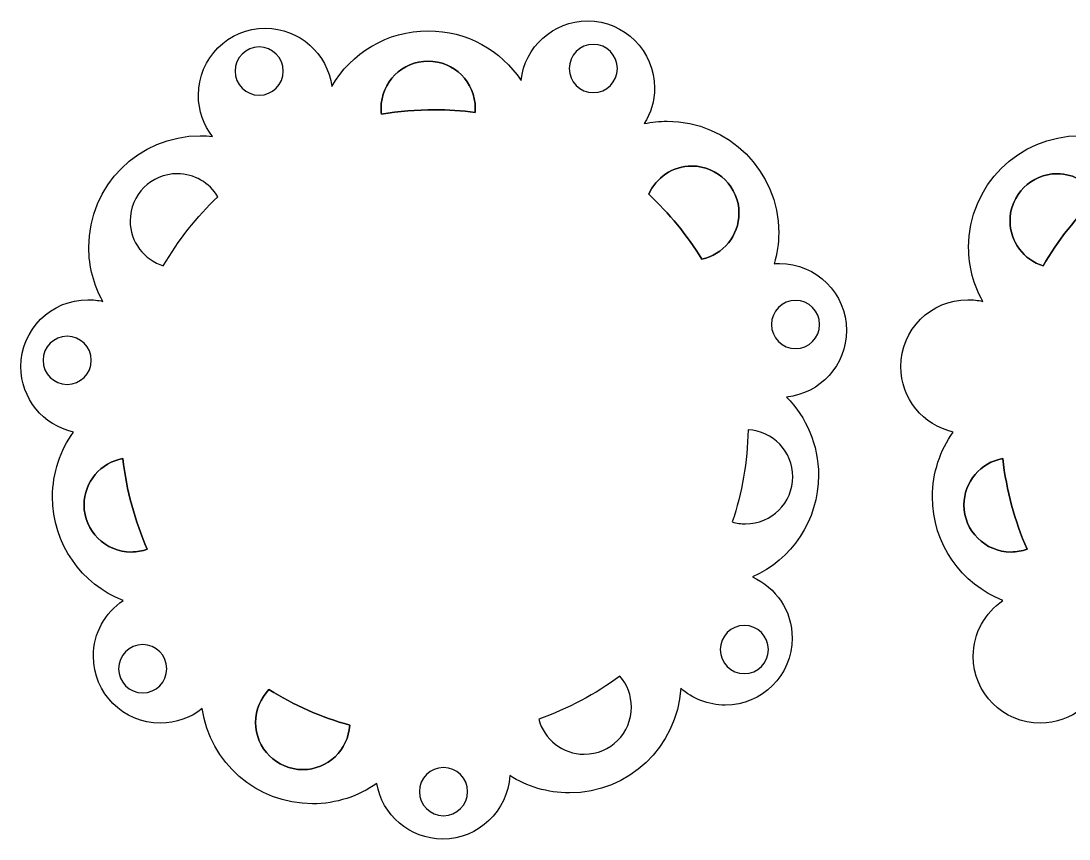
# Model space of a CAD drawing. Header units: centimetres. Extents: x -14.1 to 14.1, y -6.6 to 6.6.
# Drawn here: x -9.571 to -4.645, y -6.613 to -2.767 of the extents above; entities that cross this region are included whole.
import ezdxf

# ---------------------------------------------------------------- set-up
doc = ezdxf.new("R2010")
doc.units = ezdxf.units.CM
doc.header["$MEASUREMENT"] = 0
doc.layers.add('Layer 1', color=7, linetype='Continuous')

msp = doc.modelspace()

# ---------------------------------------------------------------- linework, layer by layer
at = {"layer": 'Layer 1', "color": 25}
for points, knots in [([(-6.908, -2.76679), (-7.06998, -2.76679), (-7.20335, -2.88911), (-7.22087, -3.0464), (-7.22087, -3.0464), (-7.31474, -2.90569), (-7.47492, -2.81298), (-7.65677, -2.81298), (-7.65677, -2.81298), (-7.8506, -2.81298), (-8.01983, -2.91831), (-8.11037, -3.07484), (-8.11037, -3.07484), (-8.1304, -2.92024), (-8.26253, -2.80081), (-8.42258, -2.80081), (-8.42258, -2.80081), (-8.59646, -2.80081), (-8.73741, -2.94178), (-8.73741, -3.11566), (-8.73741, -3.11566), (-8.73741, -3.18887), (-8.71243, -3.25626), (-8.67052, -3.30973), (-8.67052, -3.30973), (-8.68968, -3.30759), (-8.70918, -3.3065), (-8.72891, -3.3065), (-8.72891, -3.3065), (-9.01813, -3.3065), (-9.25257, -3.54095), (-9.25257, -3.83016), (-9.25257, -3.83016), (-9.25257, -3.92263), (-9.2286, -4.00952), (-9.18653, -4.08493), (-9.18653, -4.08493), (-9.20902, -4.07985), (-9.23244, -4.07715), (-9.25646, -4.07715), (-9.25646, -4.07715), (-9.43034, -4.07715), (-9.57129, -4.21809), (-9.57129, -4.39198), (-9.57129, -4.39198), (-9.57129, -4.54237), (-9.4658, -4.66815), (-9.3248, -4.69935), (-9.3248, -4.69935), (-9.38645, -4.78526), (-9.42275, -4.89059), (-9.42275, -5.00441), (-9.42275, -5.00441), (-9.42275, -5.22581), (-9.28538, -5.41515), (-9.0912, -5.49175), (-9.0912, -5.49175), (-9.17547, -5.54827), (-9.23093, -5.64434), (-9.23093, -5.7534), (-9.23093, -5.7534), (-9.23093, -5.92728), (-9.08999, -6.06823), (-8.9161, -6.06823), (-8.9161, -6.06823), (-8.84173, -6.06823), (-8.77344, -6.04246), (-8.71957, -5.99933), (-8.71957, -5.99933), (-8.68279, -6.25256), (-8.4648, -6.44706), (-8.20136, -6.44706), (-8.20136, -6.44706), (-8.08878, -6.44706), (-7.98445, -6.41153), (-7.89907, -6.3511), (-7.89907, -6.3511), (-7.87383, -6.49969), (-7.7445, -6.61283), (-7.58871, -6.61283), (-7.58871, -6.61283), (-7.42028, -6.61283), (-7.28272, -6.48056), (-7.27428, -6.31419), (-7.27428, -6.31419), (-7.19305, -6.36602), (-7.09659, -6.39603), (-6.99308, -6.39603), (-6.99308, -6.39603), (-6.71442, -6.39603), (-6.48656, -6.17836), (-6.47032, -5.90377), (-6.47032, -5.90377), (-6.4147, -5.95314), (-6.34152, -5.98315), (-6.2613, -5.98315), (-6.2613, -5.98315), (-6.08742, -5.98315), (-5.94647, -5.84221), (-5.94647, -5.66832), (-5.94647, -5.66832), (-5.94647, -5.54013), (-6.02309, -5.42985), (-6.13305, -5.38074), (-6.13305, -5.38074), (-5.95014, -5.29906), (-5.82269, -5.11557), (-5.82269, -4.90232), (-5.82269, -4.90232), (-5.82269, -4.75918), (-5.88013, -4.62948), (-5.97319, -4.53495), (-5.97319, -4.53495), (-5.81476, -4.51852), (-5.6912, -4.38459), (-5.6912, -4.22182), (-5.6912, -4.22182), (-5.6912, -4.04794), (-5.83217, -3.90699), (-6.00603, -3.90699), (-6.00603, -3.90699), (-6.01426, -3.90699), (-6.02238, -3.90731), (-6.03045, -3.90794), (-6.03045, -3.90794), (-6.01706, -3.86164), (-6.00989, -3.81274), (-6.00989, -3.76213), (-6.00989, -3.76213), (-6.00989, -3.47291), (-6.24436, -3.23844), (-6.53358, -3.23844), (-6.53358, -3.23844), (-6.57065, -3.23844), (-6.60682, -3.24228), (-6.64172, -3.24958), (-6.64172, -3.24958), (-6.61098, -3.20098), (-6.59317, -3.14338), (-6.59317, -3.08162), (-6.59317, -3.08162), (-6.59317, -2.90774), (-6.73414, -2.76679), (-6.908, -2.76679), (-6.908, -2.76679), (-6.908, -2.76679), (-6.908, -2.76679), (-6.908, -2.76679), (-6.908, -2.76679), (-6.908, -2.76679), (-6.908, -2.76679), (-6.908, -2.76679)], [0, 0, 0, 0, 0.025641, 0.025641, 0.025641, 0.025641, 0.0512821, 0.0512821, 0.0512821, 0.0512821, 0.0769231, 0.0769231, 0.0769231, 0.0769231, 0.1025641, 0.1025641, 0.1025641, 0.1025641, 0.1282051, 0.1282051, 0.1282051, 0.1282051, 0.1538462, 0.1538462, 0.1538462, 0.1538462, 0.1794872, 0.1794872, 0.1794872, 0.1794872, 0.2051282, 0.2051282, 0.2051282, 0.2051282, 0.2307692, 0.2307692, 0.2307692, 0.2307692, 0.2564103, 0.2564103, 0.2564103, 0.2564103, 0.2820513, 0.2820513, 0.2820513, 0.2820513, 0.3076923, 0.3076923, 0.3076923, 0.3076923, 0.3333333, 0.3333333, 0.3333333, 0.3333333, 0.3589744, 0.3589744, 0.3589744, 0.3589744, 0.3846154, 0.3846154, 0.3846154, 0.3846154, 0.4102564, 0.4102564, 0.4102564, 0.4102564, 0.4358974, 0.4358974, 0.4358974, 0.4358974, 0.4615385, 0.4615385, 0.4615385, 0.4615385, 0.4871795, 0.4871795, 0.4871795, 0.4871795, 0.5128205, 0.5128205, 0.5128205, 0.5128205, 0.5384615, 0.5384615, 0.5384615, 0.5384615, 0.5641026, 0.5641026, 0.5641026, 0.5641026, 0.5897436, 0.5897436, 0.5897436, 0.5897436, 0.6153846, 0.6153846, 0.6153846, 0.6153846, 0.6410256, 0.6410256, 0.6410256, 0.6410256, 0.6666667, 0.6666667, 0.6666667, 0.6666667, 0.6923077, 0.6923077, 0.6923077, 0.6923077, 0.7179487, 0.7179487, 0.7179487, 0.7179487, 0.7435897, 0.7435897, 0.7435897, 0.7435897, 0.7692308, 0.7692308, 0.7692308, 0.7692308, 0.7948718, 0.7948718, 0.7948718, 0.7948718, 0.8205128, 0.8205128, 0.8205128, 0.8205128, 0.8461538, 0.8461538, 0.8461538, 0.8461538, 0.8717949, 0.8717949, 0.8717949, 0.8717949, 0.8974359, 0.8974359, 0.8974359, 0.8974359, 0.9230769, 0.9230769, 0.9230769, 0.9230769, 0.9487179, 0.9487179, 0.9487179, 0.9487179, 1, 1, 1, 1]), ([(-2.77248, -2.76679), (-2.93443, -2.76679), (-3.06781, -2.88911), (-3.08532, -3.0464), (-3.08532, -3.0464), (-3.17919, -2.90569), (-3.33937, -2.81298), (-3.52122, -2.81298), (-3.52122, -2.81298), (-3.71505, -2.81298), (-3.88428, -2.91831), (-3.97485, -3.07484), (-3.97485, -3.07484), (-3.99485, -2.92024), (-4.12699, -2.80081), (-4.28703, -2.80081), (-4.28703, -2.80081), (-4.46091, -2.80081), (-4.60186, -2.94178), (-4.60186, -3.11566), (-4.60186, -3.11566), (-4.60186, -3.18887), (-4.57688, -3.25626), (-4.53497, -3.30973), (-4.53497, -3.30973), (-4.55415, -3.30759), (-4.57363, -3.3065), (-4.59336, -3.3065), (-4.59336, -3.3065), (-4.8826, -3.3065), (-5.11705, -3.54095), (-5.11705, -3.83016), (-5.11705, -3.83016), (-5.11705, -3.92263), (-5.09308, -4.00952), (-5.05101, -4.08493), (-5.05101, -4.08493), (-5.0735, -4.07985), (-5.09689, -4.07715), (-5.12091, -4.07715), (-5.12091, -4.07715), (-5.29479, -4.07715), (-5.43574, -4.21809), (-5.43574, -4.39198), (-5.43574, -4.39198), (-5.43574, -4.54237), (-5.33028, -4.66815), (-5.18925, -4.69935), (-5.18925, -4.69935), (-5.25092, -4.78526), (-5.28723, -4.89059), (-5.28723, -5.00441), (-5.28723, -5.00441), (-5.28723, -5.22581), (-5.14986, -5.41515), (-4.95568, -5.49175), (-4.95568, -5.49175), (-5.03992, -5.54827), (-5.09538, -5.64434), (-5.09538, -5.7534), (-5.09538, -5.7534), (-5.09538, -5.92728), (-4.95444, -6.06823), (-4.78055, -6.06823), (-4.78055, -6.06823), (-4.7062, -6.06823), (-4.63789, -6.04246), (-4.58402, -5.99933), (-4.58402, -5.99933), (-4.54724, -6.25256), (-4.32925, -6.44706), (-4.06583, -6.44706), (-4.06583, -6.44706), (-3.95322, -6.44706), (-3.84892, -6.41153), (-3.76352, -6.3511), (-3.76352, -6.3511), (-3.73831, -6.49969), (-3.60895, -6.61283), (-3.45319, -6.61283), (-3.45319, -6.61283), (-3.28473, -6.61283), (-3.14717, -6.48056), (-3.13876, -6.31419), (-3.13876, -6.31419), (-3.05751, -6.36602), (-2.96104, -6.39603), (-2.85756, -6.39603), (-2.85756, -6.39603), (-2.57887, -6.39603), (-2.35102, -6.17836), (-2.33477, -5.90377), (-2.33477, -5.90377), (-2.27918, -5.95314), (-2.20597, -5.98315), (-2.12578, -5.98315), (-2.12578, -5.98315), (-1.9519, -5.98315), (-1.81095, -5.84221), (-1.81095, -5.66832), (-1.81095, -5.66832), (-1.81095, -5.54013), (-1.88757, -5.42985), (-1.99751, -5.38074), (-1.99751, -5.38074), (-1.81463, -5.29906), (-1.68715, -5.11557), (-1.68715, -4.90232), (-1.68715, -4.90232), (-1.68715, -4.75918), (-1.74459, -4.62948), (-1.83767, -4.53495), (-1.83767, -4.53495), (-1.67921, -4.51852), (-1.55568, -4.38459), (-1.55568, -4.22182), (-1.55568, -4.22182), (-1.55568, -4.04794), (-1.69662, -3.90699), (-1.87051, -3.90699), (-1.87051, -3.90699), (-1.87871, -3.90699), (-1.88686, -3.90731), (-1.8949, -3.90794), (-1.8949, -3.90794), (-1.88151, -3.86164), (-1.87434, -3.81274), (-1.87434, -3.76213), (-1.87434, -3.76213), (-1.87434, -3.47291), (-2.10881, -3.23844), (-2.39806, -3.23844), (-2.39806, -3.23844), (-2.4351, -3.23844), (-2.4713, -3.24228), (-2.50617, -3.24958), (-2.50617, -3.24958), (-2.47545, -3.20098), (-2.45765, -3.14338), (-2.45765, -3.08162), (-2.45765, -3.08162), (-2.45765, -2.90774), (-2.59859, -2.76679), (-2.77248, -2.76679), (-2.77248, -2.76679), (-2.77248, -2.76679), (-2.77248, -2.76679), (-2.77248, -2.76679), (-2.77248, -2.76679), (-2.77248, -2.76679), (-2.77248, -2.76679), (-2.77248, -2.76679)], [0, 0, 0, 0, 0.025641, 0.025641, 0.025641, 0.025641, 0.0512821, 0.0512821, 0.0512821, 0.0512821, 0.0769231, 0.0769231, 0.0769231, 0.0769231, 0.1025641, 0.1025641, 0.1025641, 0.1025641, 0.1282051, 0.1282051, 0.1282051, 0.1282051, 0.1538462, 0.1538462, 0.1538462, 0.1538462, 0.1794872, 0.1794872, 0.1794872, 0.1794872, 0.2051282, 0.2051282, 0.2051282, 0.2051282, 0.2307692, 0.2307692, 0.2307692, 0.2307692, 0.2564103, 0.2564103, 0.2564103, 0.2564103, 0.2820513, 0.2820513, 0.2820513, 0.2820513, 0.3076923, 0.3076923, 0.3076923, 0.3076923, 0.3333333, 0.3333333, 0.3333333, 0.3333333, 0.3589744, 0.3589744, 0.3589744, 0.3589744, 0.3846154, 0.3846154, 0.3846154, 0.3846154, 0.4102564, 0.4102564, 0.4102564, 0.4102564, 0.4358974, 0.4358974, 0.4358974, 0.4358974, 0.4615385, 0.4615385, 0.4615385, 0.4615385, 0.4871795, 0.4871795, 0.4871795, 0.4871795, 0.5128205, 0.5128205, 0.5128205, 0.5128205, 0.5384615, 0.5384615, 0.5384615, 0.5384615, 0.5641026, 0.5641026, 0.5641026, 0.5641026, 0.5897436, 0.5897436, 0.5897436, 0.5897436, 0.6153846, 0.6153846, 0.6153846, 0.6153846, 0.6410256, 0.6410256, 0.6410256, 0.6410256, 0.6666667, 0.6666667, 0.6666667, 0.6666667, 0.6923077, 0.6923077, 0.6923077, 0.6923077, 0.7179487, 0.7179487, 0.7179487, 0.7179487, 0.7435897, 0.7435897, 0.7435897, 0.7435897, 0.7692308, 0.7692308, 0.7692308, 0.7692308, 0.7948718, 0.7948718, 0.7948718, 0.7948718, 0.8205128, 0.8205128, 0.8205128, 0.8205128, 0.8461538, 0.8461538, 0.8461538, 0.8461538, 0.8717949, 0.8717949, 0.8717949, 0.8717949, 0.8974359, 0.8974359, 0.8974359, 0.8974359, 0.9230769, 0.9230769, 0.9230769, 0.9230769, 0.9487179, 0.9487179, 0.9487179, 0.9487179, 1, 1, 1, 1]), ([(-8.45161, -2.88919), (-8.38904, -2.88919), (-8.33834, -2.93988), (-8.33834, -3.00246), (-8.33834, -3.00246), (-8.33834, -3.06501), (-8.38903, -3.1157), (-8.45161, -3.1157), (-8.45161, -3.1157), (-8.51416, -3.1157), (-8.56485, -3.06501), (-8.56485, -3.00246), (-8.56485, -3.00246), (-8.56485, -2.93989), (-8.51416, -2.88919), (-8.45161, -2.88919), (-8.45161, -2.88919), (-8.45161, -2.88919), (-8.45161, -2.88919), (-8.45161, -2.88919)], [0, 0, 0, 0, 0.1666667, 0.1666667, 0.1666667, 0.1666667, 0.3333333, 0.3333333, 0.3333333, 0.3333333, 0.5, 0.5, 0.5, 0.5, 0.6666667, 0.6666667, 0.6666667, 0.6666667, 1, 1, 1, 1]), ([(-6.88123, -2.87715), (-6.81868, -2.87715), (-6.76796, -2.92784), (-6.76796, -2.99042), (-6.76796, -2.99042), (-6.76796, -3.05297), (-6.81868, -3.10366), (-6.88123, -3.10366), (-6.88123, -3.10366), (-6.94378, -3.10366), (-6.99452, -3.05297), (-6.99452, -2.99042), (-6.99452, -2.99042), (-6.99452, -2.92785), (-6.94377, -2.87715), (-6.88123, -2.87715), (-6.88123, -2.87715), (-6.88123, -2.87715), (-6.88123, -2.87715), (-6.88123, -2.87715)], [0, 0, 0, 0, 0.1666667, 0.1666667, 0.1666667, 0.1666667, 0.3333333, 0.3333333, 0.3333333, 0.3333333, 0.5, 0.5, 0.5, 0.5, 0.6666667, 0.6666667, 0.6666667, 0.6666667, 1, 1, 1, 1]), ([(-7.65741, -2.95552), (-7.53512, -2.95552), (-7.43598, -3.05466), (-7.43598, -3.17695), (-7.43598, -3.17695), (-7.43598, -3.18349), (-7.4363, -3.18997), (-7.43685, -3.1964), (-7.43685, -3.1964), (-7.49921, -3.18833), (-7.56284, -3.18418), (-7.62743, -3.18418), (-7.62743, -3.18418), (-7.71249, -3.18418), (-7.79586, -3.19138), (-7.87701, -3.20521), (-7.87701, -3.20521), (-7.87817, -3.19595), (-7.87878, -3.1865), (-7.87878, -3.17695), (-7.87878, -3.17695), (-7.87878, -3.05466), (-7.77967, -2.95552), (-7.6574, -2.95552), (-7.6574, -2.95552), (-7.6574, -2.95552), (-7.65741, -2.95552), (-7.65741, -2.95552)], [0, 0, 0, 0, 0.125, 0.125, 0.125, 0.125, 0.25, 0.25, 0.25, 0.25, 0.375, 0.375, 0.375, 0.375, 0.5, 0.5, 0.5, 0.5, 0.625, 0.625, 0.625, 0.625, 0.75, 0.75, 0.75, 0.75, 1, 1, 1, 1]), ([(-8.83668, -3.48503), (-8.7558, -3.48503), (-8.68505, -3.5284), (-8.64642, -3.59314), (-8.64642, -3.59314), (-8.74614, -3.68858), (-8.83245, -3.79785), (-8.90233, -3.91792), (-8.90233, -3.91792), (-8.99255, -3.88995), (-9.05806, -3.80582), (-9.05806, -3.70641), (-9.05806, -3.70641), (-9.05806, -3.58412), (-8.95895, -3.48503), (-8.83668, -3.48503), (-8.83668, -3.48503), (-8.83668, -3.48503), (-8.83668, -3.48503), (-8.83668, -3.48503)], [0, 0, 0, 0, 0.1666667, 0.1666667, 0.1666667, 0.1666667, 0.3333333, 0.3333333, 0.3333333, 0.3333333, 0.5, 0.5, 0.5, 0.5, 0.6666667, 0.6666667, 0.6666667, 0.6666667, 1, 1, 1, 1]), ([(-6.41794, -3.44891), (-6.29568, -3.44891), (-6.19656, -3.54802), (-6.19656, -3.67029), (-6.19656, -3.67029), (-6.19656, -3.77652), (-6.27136, -3.86524), (-6.37113, -3.88672), (-6.37113, -3.88672), (-6.4405, -3.77403), (-6.52461, -3.67138), (-6.62076, -3.58147), (-6.62076, -3.58147), (-6.58652, -3.50342), (-6.5086, -3.44891), (-6.41793, -3.44891), (-6.41793, -3.44891), (-6.41793, -3.44891), (-6.41794, -3.44891), (-6.41794, -3.44891)], [0, 0, 0, 0, 0.1666667, 0.1666667, 0.1666667, 0.1666667, 0.3333333, 0.3333333, 0.3333333, 0.3333333, 0.5, 0.5, 0.5, 0.5, 0.6666667, 0.6666667, 0.6666667, 0.6666667, 1, 1, 1, 1]), ([(-4.70113, -3.48503), (-4.62025, -3.48503), (-4.54952, -3.5284), (-4.51089, -3.59314), (-4.51089, -3.59314), (-4.61059, -3.68858), (-4.69692, -3.79785), (-4.76677, -3.91792), (-4.76677, -3.91792), (-4.85699, -3.88995), (-4.9225, -3.80582), (-4.9225, -3.70641), (-4.9225, -3.70641), (-4.9225, -3.58412), (-4.82339, -3.48503), (-4.70112, -3.48503), (-4.70112, -3.48503), (-4.70112, -3.48503), (-4.70113, -3.48503), (-4.70113, -3.48503)], [0, 0, 0, 0, 0.1666667, 0.1666667, 0.1666667, 0.1666667, 0.3333333, 0.3333333, 0.3333333, 0.3333333, 0.5, 0.5, 0.5, 0.5, 0.6666667, 0.6666667, 0.6666667, 0.6666667, 1, 1, 1, 1]), ([(-5.93061, -4.08047), (-5.86804, -4.08047), (-5.81734, -4.13122), (-5.81734, -4.19376), (-5.81734, -4.19376), (-5.81734, -4.25631), (-5.86803, -4.30703), (-5.93061, -4.30703), (-5.93061, -4.30703), (-5.99316, -4.30703), (-6.04385, -4.25631), (-6.04385, -4.19376), (-6.04385, -4.19376), (-6.04385, -4.13121), (-5.99316, -4.08047), (-5.93061, -4.08047), (-5.93061, -4.08047), (-5.93061, -4.08047), (-5.93061, -4.08047), (-5.93061, -4.08047)], [0, 0, 0, 0, 0.1666667, 0.1666667, 0.1666667, 0.1666667, 0.3333333, 0.3333333, 0.3333333, 0.3333333, 0.5, 0.5, 0.5, 0.5, 0.6666667, 0.6666667, 0.6666667, 0.6666667, 1, 1, 1, 1]), ([(-9.35413, -4.24896), (-9.29158, -4.24896), (-9.24084, -4.29968), (-9.24084, -4.36223), (-9.24084, -4.36223), (-9.24084, -4.4248), (-9.29159, -4.4755), (-9.35413, -4.4755), (-9.35413, -4.4755), (-9.41668, -4.4755), (-9.46737, -4.42481), (-9.46737, -4.36223), (-9.46737, -4.36223), (-9.46737, -4.29968), (-9.41668, -4.24896), (-9.35413, -4.24896), (-9.35413, -4.24896), (-9.35413, -4.24896), (-9.35413, -4.24896), (-9.35413, -4.24896)], [0, 0, 0, 0, 0.1666667, 0.1666667, 0.1666667, 0.1666667, 0.3333333, 0.3333333, 0.3333333, 0.3333333, 0.5, 0.5, 0.5, 0.5, 0.6666667, 0.6666667, 0.6666667, 0.6666667, 1, 1, 1, 1]), ([(-6.15368, -4.68864), (-6.03679, -4.69465), (-5.94387, -4.79135), (-5.94387, -4.90975), (-5.94387, -4.90975), (-5.94387, -5.03201), (-6.04298, -5.13113), (-6.16525, -5.13113), (-6.16525, -5.13113), (-6.187, -5.13113), (-6.20803, -5.12801), (-6.2279, -5.12216), (-6.2279, -5.12216), (-6.1826, -4.98542), (-6.15675, -4.83982), (-6.15368, -4.68864), (-6.15368, -4.68864), (-6.15368, -4.68864), (-6.15368, -4.68864), (-6.15368, -4.68864), (-6.15368, -4.68864), (-6.15368, -4.68864), (-6.15368, -4.68864), (-6.15368, -4.68864)], [0, 0, 0, 0, 0.1428571, 0.1428571, 0.1428571, 0.1428571, 0.2857143, 0.2857143, 0.2857143, 0.2857143, 0.4285714, 0.4285714, 0.4285714, 0.4285714, 0.5714286, 0.5714286, 0.5714286, 0.5714286, 0.7142857, 0.7142857, 0.7142857, 0.7142857, 1, 1, 1, 1]), ([(-9.09217, -4.82414), (-9.07537, -4.97413), (-9.03608, -5.11732), (-8.97771, -5.25025), (-8.97771, -5.25025), (-9.00131, -5.25882), (-9.02674, -5.26351), (-9.0533, -5.26351), (-9.0533, -5.26351), (-9.17556, -5.26351), (-9.27468, -5.16437), (-9.27468, -5.04211), (-9.27468, -5.04211), (-9.27468, -4.9331), (-9.19591, -4.84253), (-9.09217, -4.82415), (-9.09217, -4.82415), (-9.09217, -4.82415), (-9.09217, -4.82414), (-9.09217, -4.82414)], [0, 0, 0, 0, 0.1666667, 0.1666667, 0.1666667, 0.1666667, 0.3333333, 0.3333333, 0.3333333, 0.3333333, 0.5, 0.5, 0.5, 0.5, 0.6666667, 0.6666667, 0.6666667, 0.6666667, 1, 1, 1, 1]), ([(-4.95664, -4.82414), (-4.93984, -4.97413), (-4.90052, -5.11732), (-4.84215, -5.25025), (-4.84215, -5.25025), (-4.86575, -5.25882), (-4.89118, -5.26351), (-4.91774, -5.26351), (-4.91774, -5.26351), (-5.04, -5.26351), (-5.13912, -5.16437), (-5.13912, -5.04211), (-5.13912, -5.04211), (-5.13912, -4.9331), (-5.06035, -4.84253), (-4.95664, -4.82415), (-4.95664, -4.82415), (-4.95664, -4.82415), (-4.95664, -4.82415), (-4.95664, -4.82415), (-4.95664, -4.82415), (-4.95664, -4.82415), (-4.95664, -4.82414), (-4.95664, -4.82414)], [0, 0, 0, 0, 0.1428571, 0.1428571, 0.1428571, 0.1428571, 0.2857143, 0.2857143, 0.2857143, 0.2857143, 0.4285714, 0.4285714, 0.4285714, 0.4285714, 0.5714286, 0.5714286, 0.5714286, 0.5714286, 0.7142857, 0.7142857, 0.7142857, 0.7142857, 1, 1, 1, 1]), ([(-6.17124, -5.60873), (-6.10869, -5.60873), (-6.058, -5.65945), (-6.058, -5.722), (-6.058, -5.722), (-6.058, -5.78455), (-6.10869, -5.83529), (-6.17124, -5.83529), (-6.17124, -5.83529), (-6.23381, -5.83529), (-6.28451, -5.78454), (-6.28451, -5.722), (-6.28451, -5.722), (-6.28451, -5.65945), (-6.23382, -5.60873), (-6.17124, -5.60873), (-6.17124, -5.60873), (-6.17124, -5.60873), (-6.17124, -5.60873), (-6.17124, -5.60873)], [0, 0, 0, 0, 0.1666667, 0.1666667, 0.1666667, 0.1666667, 0.3333333, 0.3333333, 0.3333333, 0.3333333, 0.5, 0.5, 0.5, 0.5, 0.6666667, 0.6666667, 0.6666667, 0.6666667, 1, 1, 1, 1]), ([(-8.99914, -5.69901), (-8.93657, -5.69901), (-8.88587, -5.7497), (-8.88587, -5.81225), (-8.88587, -5.81225), (-8.88587, -5.8748), (-8.93656, -5.92552), (-8.99914, -5.92552), (-8.99914, -5.92552), (-9.06169, -5.92552), (-9.11238, -5.8748), (-9.11238, -5.81225), (-9.11238, -5.81225), (-9.11238, -5.7497), (-9.06169, -5.69901), (-8.99914, -5.69901), (-8.99914, -5.69901), (-8.99914, -5.69901), (-8.99914, -5.69901), (-8.99914, -5.69901)], [0, 0, 0, 0, 0.1666667, 0.1666667, 0.1666667, 0.1666667, 0.3333333, 0.3333333, 0.3333333, 0.3333333, 0.5, 0.5, 0.5, 0.5, 0.6666667, 0.6666667, 0.6666667, 0.6666667, 1, 1, 1, 1]), ([(-6.75634, -5.84741), (-6.72247, -5.8863), (-6.70197, -5.93713), (-6.70197, -5.99277), (-6.70197, -5.99277), (-6.70197, -6.11503), (-6.80108, -6.21415), (-6.92335, -6.21415), (-6.92335, -6.21415), (-7.02622, -6.21415), (-7.11274, -6.14396), (-7.13758, -6.04886), (-7.13758, -6.04886), (-7, -6.00039), (-6.87178, -5.93213), (-6.75634, -5.84741), (-6.75634, -5.84741), (-6.75634, -5.84741), (-6.75634, -5.84741), (-6.75634, -5.84741), (-6.75634, -5.84741), (-6.75634, -5.84741), (-6.75634, -5.84741), (-6.75634, -5.84741)], [0, 0, 0, 0, 0.1428571, 0.1428571, 0.1428571, 0.1428571, 0.2857143, 0.2857143, 0.2857143, 0.2857143, 0.4285714, 0.4285714, 0.4285714, 0.4285714, 0.5714286, 0.5714286, 0.5714286, 0.5714286, 0.7142857, 0.7142857, 0.7142857, 0.7142857, 1, 1, 1, 1]), ([(-8.40547, -5.91038), (-8.28887, -5.98298), (-8.16142, -6.03976), (-8.02606, -6.07768), (-8.02606, -6.07768), (-8.03267, -6.19402), (-8.12906, -6.28633), (-8.24704, -6.28633), (-8.24704, -6.28633), (-8.3693, -6.28633), (-8.46842, -6.18722), (-8.46842, -6.06495), (-8.46842, -6.06495), (-8.46842, -6.00478), (-8.44442, -5.95025), (-8.40548, -5.91038), (-8.40548, -5.91038), (-8.40548, -5.91038), (-8.40548, -5.91038), (-8.40548, -5.91038), (-8.40548, -5.91038), (-8.40548, -5.91038), (-8.40547, -5.91038), (-8.40547, -5.91038)], [0, 0, 0, 0, 0.1428571, 0.1428571, 0.1428571, 0.1428571, 0.2857143, 0.2857143, 0.2857143, 0.2857143, 0.4285714, 0.4285714, 0.4285714, 0.4285714, 0.5714286, 0.5714286, 0.5714286, 0.5714286, 0.7142857, 0.7142857, 0.7142857, 0.7142857, 1, 1, 1, 1]), ([(-7.5852, -6.27659), (-7.52265, -6.27659), (-7.47191, -6.32728), (-7.47191, -6.38983), (-7.47191, -6.38983), (-7.47191, -6.4524), (-7.52266, -6.50312), (-7.5852, -6.50312), (-7.5852, -6.50312), (-7.64775, -6.50312), (-7.69847, -6.4524), (-7.69847, -6.38983), (-7.69847, -6.38983), (-7.69847, -6.32728), (-7.64775, -6.27659), (-7.5852, -6.27659)], [0, 0, 0, 0, 0.2, 0.2, 0.2, 0.2, 0.4, 0.4, 0.4, 0.4, 0.6, 0.6, 0.6, 0.6, 1, 1, 1, 1])]:
    msp.add_open_spline(points, degree=3, knots=knots, dxfattribs=at)
at = {"layer": 'Layer 1', "lineweight": 25}
for points, knots in [([(-6.908, -2.76679), (-7.06998, -2.76679), (-7.20335, -2.88911), (-7.22087, -3.0464), (-7.22087, -3.0464), (-7.31474, -2.90569), (-7.47492, -2.81298), (-7.65677, -2.81298), (-7.65677, -2.81298), (-7.8506, -2.81298), (-8.01983, -2.91831), (-8.11037, -3.07484), (-8.11037, -3.07484), (-8.1304, -2.92024), (-8.26253, -2.80081), (-8.42258, -2.80081), (-8.42258, -2.80081), (-8.59646, -2.80081), (-8.73741, -2.94178), (-8.73741, -3.11566), (-8.73741, -3.11566), (-8.73741, -3.18887), (-8.71243, -3.25626), (-8.67052, -3.30973), (-8.67052, -3.30973), (-8.68968, -3.30759), (-8.70918, -3.3065), (-8.72891, -3.3065), (-8.72891, -3.3065), (-9.01813, -3.3065), (-9.25257, -3.54095), (-9.25257, -3.83016), (-9.25257, -3.83016), (-9.25257, -3.92263), (-9.2286, -4.00952), (-9.18653, -4.08493), (-9.18653, -4.08493), (-9.20902, -4.07985), (-9.23244, -4.07715), (-9.25646, -4.07715), (-9.25646, -4.07715), (-9.43034, -4.07715), (-9.57129, -4.21809), (-9.57129, -4.39198), (-9.57129, -4.39198), (-9.57129, -4.54237), (-9.4658, -4.66815), (-9.3248, -4.69935), (-9.3248, -4.69935), (-9.38645, -4.78526), (-9.42275, -4.89059), (-9.42275, -5.00441), (-9.42275, -5.00441), (-9.42275, -5.22581), (-9.28538, -5.41515), (-9.0912, -5.49175), (-9.0912, -5.49175), (-9.17547, -5.54827), (-9.23093, -5.64434), (-9.23093, -5.7534), (-9.23093, -5.7534), (-9.23093, -5.92728), (-9.08999, -6.06823), (-8.9161, -6.06823), (-8.9161, -6.06823), (-8.84173, -6.06823), (-8.77344, -6.04246), (-8.71957, -5.99933), (-8.71957, -5.99933), (-8.68279, -6.25256), (-8.4648, -6.44706), (-8.20136, -6.44706), (-8.20136, -6.44706), (-8.08878, -6.44706), (-7.98445, -6.41153), (-7.89907, -6.3511), (-7.89907, -6.3511), (-7.87383, -6.49969), (-7.7445, -6.61283), (-7.58871, -6.61283), (-7.58871, -6.61283), (-7.42028, -6.61283), (-7.28272, -6.48056), (-7.27428, -6.31419), (-7.27428, -6.31419), (-7.19305, -6.36602), (-7.09659, -6.39603), (-6.99308, -6.39603), (-6.99308, -6.39603), (-6.71442, -6.39603), (-6.48656, -6.17836), (-6.47032, -5.90377), (-6.47032, -5.90377), (-6.4147, -5.95314), (-6.34152, -5.98315), (-6.2613, -5.98315), (-6.2613, -5.98315), (-6.08742, -5.98315), (-5.94647, -5.84221), (-5.94647, -5.66832), (-5.94647, -5.66832), (-5.94647, -5.54013), (-6.02309, -5.42985), (-6.13305, -5.38074), (-6.13305, -5.38074), (-5.95014, -5.29906), (-5.82269, -5.11557), (-5.82269, -4.90232), (-5.82269, -4.90232), (-5.82269, -4.75918), (-5.88013, -4.62948), (-5.97319, -4.53495), (-5.97319, -4.53495), (-5.81476, -4.51852), (-5.6912, -4.38459), (-5.6912, -4.22182), (-5.6912, -4.22182), (-5.6912, -4.04794), (-5.83217, -3.90699), (-6.00603, -3.90699), (-6.00603, -3.90699), (-6.01426, -3.90699), (-6.02238, -3.90731), (-6.03045, -3.90794), (-6.03045, -3.90794), (-6.01706, -3.86164), (-6.00989, -3.81274), (-6.00989, -3.76213), (-6.00989, -3.76213), (-6.00989, -3.47291), (-6.24436, -3.23844), (-6.53358, -3.23844), (-6.53358, -3.23844), (-6.57065, -3.23844), (-6.60682, -3.24228), (-6.64172, -3.24958), (-6.64172, -3.24958), (-6.61098, -3.20098), (-6.59317, -3.14338), (-6.59317, -3.08162), (-6.59317, -3.08162), (-6.59317, -2.90774), (-6.73414, -2.76679), (-6.908, -2.76679), (-6.908, -2.76679), (-6.908, -2.76679), (-6.908, -2.76679), (-6.908, -2.76679)], [0, 0, 0, 0, 0.0263158, 0.0263158, 0.0263158, 0.0263158, 0.0526316, 0.0526316, 0.0526316, 0.0526316, 0.0789474, 0.0789474, 0.0789474, 0.0789474, 0.1052632, 0.1052632, 0.1052632, 0.1052632, 0.1315789, 0.1315789, 0.1315789, 0.1315789, 0.1578947, 0.1578947, 0.1578947, 0.1578947, 0.1842105, 0.1842105, 0.1842105, 0.1842105, 0.2105263, 0.2105263, 0.2105263, 0.2105263, 0.2368421, 0.2368421, 0.2368421, 0.2368421, 0.2631579, 0.2631579, 0.2631579, 0.2631579, 0.2894737, 0.2894737, 0.2894737, 0.2894737, 0.3157895, 0.3157895, 0.3157895, 0.3157895, 0.3421053, 0.3421053, 0.3421053, 0.3421053, 0.3684211, 0.3684211, 0.3684211, 0.3684211, 0.3947368, 0.3947368, 0.3947368, 0.3947368, 0.4210526, 0.4210526, 0.4210526, 0.4210526, 0.4473684, 0.4473684, 0.4473684, 0.4473684, 0.4736842, 0.4736842, 0.4736842, 0.4736842, 0.5, 0.5, 0.5, 0.5, 0.5263158, 0.5263158, 0.5263158, 0.5263158, 0.5526316, 0.5526316, 0.5526316, 0.5526316, 0.5789474, 0.5789474, 0.5789474, 0.5789474, 0.6052632, 0.6052632, 0.6052632, 0.6052632, 0.6315789, 0.6315789, 0.6315789, 0.6315789, 0.6578947, 0.6578947, 0.6578947, 0.6578947, 0.6842105, 0.6842105, 0.6842105, 0.6842105, 0.7105263, 0.7105263, 0.7105263, 0.7105263, 0.7368421, 0.7368421, 0.7368421, 0.7368421, 0.7631579, 0.7631579, 0.7631579, 0.7631579, 0.7894737, 0.7894737, 0.7894737, 0.7894737, 0.8157895, 0.8157895, 0.8157895, 0.8157895, 0.8421053, 0.8421053, 0.8421053, 0.8421053, 0.8684211, 0.8684211, 0.8684211, 0.8684211, 0.8947368, 0.8947368, 0.8947368, 0.8947368, 0.9210526, 0.9210526, 0.9210526, 0.9210526, 0.9473684, 0.9473684, 0.9473684, 0.9473684, 1, 1, 1, 1]), ([(-2.77248, -2.76679), (-2.93443, -2.76679), (-3.06781, -2.88911), (-3.08532, -3.0464), (-3.08532, -3.0464), (-3.17919, -2.90569), (-3.33937, -2.81298), (-3.52122, -2.81298), (-3.52122, -2.81298), (-3.71505, -2.81298), (-3.88428, -2.91831), (-3.97485, -3.07484), (-3.97485, -3.07484), (-3.99485, -2.92024), (-4.12699, -2.80081), (-4.28703, -2.80081), (-4.28703, -2.80081), (-4.46091, -2.80081), (-4.60186, -2.94178), (-4.60186, -3.11566), (-4.60186, -3.11566), (-4.60186, -3.18887), (-4.57688, -3.25626), (-4.53497, -3.30973), (-4.53497, -3.30973), (-4.55415, -3.30759), (-4.57363, -3.3065), (-4.59336, -3.3065), (-4.59336, -3.3065), (-4.8826, -3.3065), (-5.11705, -3.54095), (-5.11705, -3.83016), (-5.11705, -3.83016), (-5.11705, -3.92263), (-5.09308, -4.00952), (-5.05101, -4.08493), (-5.05101, -4.08493), (-5.0735, -4.07985), (-5.09689, -4.07715), (-5.12091, -4.07715), (-5.12091, -4.07715), (-5.29479, -4.07715), (-5.43574, -4.21809), (-5.43574, -4.39198), (-5.43574, -4.39198), (-5.43574, -4.54237), (-5.33028, -4.66815), (-5.18925, -4.69935), (-5.18925, -4.69935), (-5.25092, -4.78526), (-5.28723, -4.89059), (-5.28723, -5.00441), (-5.28723, -5.00441), (-5.28723, -5.22581), (-5.14986, -5.41515), (-4.95568, -5.49175), (-4.95568, -5.49175), (-5.03992, -5.54827), (-5.09538, -5.64434), (-5.09538, -5.7534), (-5.09538, -5.7534), (-5.09538, -5.92728), (-4.95444, -6.06823), (-4.78055, -6.06823), (-4.78055, -6.06823), (-4.7062, -6.06823), (-4.63789, -6.04246), (-4.58402, -5.99933), (-4.58402, -5.99933), (-4.54724, -6.25256), (-4.32925, -6.44706), (-4.06583, -6.44706), (-4.06583, -6.44706), (-3.95322, -6.44706), (-3.84892, -6.41153), (-3.76352, -6.3511), (-3.76352, -6.3511), (-3.73831, -6.49969), (-3.60895, -6.61283), (-3.45319, -6.61283), (-3.45319, -6.61283), (-3.28473, -6.61283), (-3.14717, -6.48056), (-3.13876, -6.31419), (-3.13876, -6.31419), (-3.05751, -6.36602), (-2.96104, -6.39603), (-2.85756, -6.39603), (-2.85756, -6.39603), (-2.57887, -6.39603), (-2.35102, -6.17836), (-2.33477, -5.90377), (-2.33477, -5.90377), (-2.27918, -5.95314), (-2.20597, -5.98315), (-2.12578, -5.98315), (-2.12578, -5.98315), (-1.9519, -5.98315), (-1.81095, -5.84221), (-1.81095, -5.66832), (-1.81095, -5.66832), (-1.81095, -5.54013), (-1.88757, -5.42985), (-1.99751, -5.38074), (-1.99751, -5.38074), (-1.81463, -5.29906), (-1.68715, -5.11557), (-1.68715, -4.90232), (-1.68715, -4.90232), (-1.68715, -4.75918), (-1.74459, -4.62948), (-1.83767, -4.53495), (-1.83767, -4.53495), (-1.67921, -4.51852), (-1.55568, -4.38459), (-1.55568, -4.22182), (-1.55568, -4.22182), (-1.55568, -4.04794), (-1.69662, -3.90699), (-1.87051, -3.90699), (-1.87051, -3.90699), (-1.87871, -3.90699), (-1.88686, -3.90731), (-1.8949, -3.90794), (-1.8949, -3.90794), (-1.88151, -3.86164), (-1.87434, -3.81274), (-1.87434, -3.76213), (-1.87434, -3.76213), (-1.87434, -3.47291), (-2.10881, -3.23844), (-2.39806, -3.23844), (-2.39806, -3.23844), (-2.4351, -3.23844), (-2.4713, -3.24228), (-2.50617, -3.24958), (-2.50617, -3.24958), (-2.47545, -3.20098), (-2.45765, -3.14338), (-2.45765, -3.08162), (-2.45765, -3.08162), (-2.45765, -2.90774), (-2.59859, -2.76679), (-2.77248, -2.76679), (-2.77248, -2.76679), (-2.77248, -2.76679), (-2.77248, -2.76679), (-2.77248, -2.76679)], [0, 0, 0, 0, 0.0263158, 0.0263158, 0.0263158, 0.0263158, 0.0526316, 0.0526316, 0.0526316, 0.0526316, 0.0789474, 0.0789474, 0.0789474, 0.0789474, 0.1052632, 0.1052632, 0.1052632, 0.1052632, 0.1315789, 0.1315789, 0.1315789, 0.1315789, 0.1578947, 0.1578947, 0.1578947, 0.1578947, 0.1842105, 0.1842105, 0.1842105, 0.1842105, 0.2105263, 0.2105263, 0.2105263, 0.2105263, 0.2368421, 0.2368421, 0.2368421, 0.2368421, 0.2631579, 0.2631579, 0.2631579, 0.2631579, 0.2894737, 0.2894737, 0.2894737, 0.2894737, 0.3157895, 0.3157895, 0.3157895, 0.3157895, 0.3421053, 0.3421053, 0.3421053, 0.3421053, 0.3684211, 0.3684211, 0.3684211, 0.3684211, 0.3947368, 0.3947368, 0.3947368, 0.3947368, 0.4210526, 0.4210526, 0.4210526, 0.4210526, 0.4473684, 0.4473684, 0.4473684, 0.4473684, 0.4736842, 0.4736842, 0.4736842, 0.4736842, 0.5, 0.5, 0.5, 0.5, 0.5263158, 0.5263158, 0.5263158, 0.5263158, 0.5526316, 0.5526316, 0.5526316, 0.5526316, 0.5789474, 0.5789474, 0.5789474, 0.5789474, 0.6052632, 0.6052632, 0.6052632, 0.6052632, 0.6315789, 0.6315789, 0.6315789, 0.6315789, 0.6578947, 0.6578947, 0.6578947, 0.6578947, 0.6842105, 0.6842105, 0.6842105, 0.6842105, 0.7105263, 0.7105263, 0.7105263, 0.7105263, 0.7368421, 0.7368421, 0.7368421, 0.7368421, 0.7631579, 0.7631579, 0.7631579, 0.7631579, 0.7894737, 0.7894737, 0.7894737, 0.7894737, 0.8157895, 0.8157895, 0.8157895, 0.8157895, 0.8421053, 0.8421053, 0.8421053, 0.8421053, 0.8684211, 0.8684211, 0.8684211, 0.8684211, 0.8947368, 0.8947368, 0.8947368, 0.8947368, 0.9210526, 0.9210526, 0.9210526, 0.9210526, 0.9473684, 0.9473684, 0.9473684, 0.9473684, 1, 1, 1, 1]), ([(-8.45161, -2.88919), (-8.38904, -2.88919), (-8.33834, -2.93988), (-8.33834, -3.00246), (-8.33834, -3.00246), (-8.33834, -3.06501), (-8.38903, -3.1157), (-8.45161, -3.1157), (-8.45161, -3.1157), (-8.51416, -3.1157), (-8.56485, -3.06501), (-8.56485, -3.00246), (-8.56485, -3.00246), (-8.56485, -2.93989), (-8.51416, -2.88919), (-8.45161, -2.88919)], [0, 0, 0, 0, 0.2, 0.2, 0.2, 0.2, 0.4, 0.4, 0.4, 0.4, 0.6, 0.6, 0.6, 0.6, 1, 1, 1, 1]), ([(-6.88123, -2.87715), (-6.81868, -2.87715), (-6.76796, -2.92784), (-6.76796, -2.99042), (-6.76796, -2.99042), (-6.76796, -3.05297), (-6.81868, -3.10366), (-6.88123, -3.10366), (-6.88123, -3.10366), (-6.94378, -3.10366), (-6.99452, -3.05297), (-6.99452, -2.99042), (-6.99452, -2.99042), (-6.99452, -2.92785), (-6.94377, -2.87715), (-6.88123, -2.87715)], [0, 0, 0, 0, 0.2, 0.2, 0.2, 0.2, 0.4, 0.4, 0.4, 0.4, 0.6, 0.6, 0.6, 0.6, 1, 1, 1, 1]), ([(-7.65741, -2.95552), (-7.53512, -2.95552), (-7.43598, -3.05466), (-7.43598, -3.17695), (-7.43598, -3.17695), (-7.43598, -3.18349), (-7.4363, -3.18997), (-7.43685, -3.1964), (-7.43685, -3.1964), (-7.49921, -3.18833), (-7.56284, -3.18418), (-7.62743, -3.18418), (-7.62743, -3.18418), (-7.71249, -3.18418), (-7.79586, -3.19138), (-7.87701, -3.20521), (-7.87701, -3.20521), (-7.87817, -3.19595), (-7.87878, -3.1865), (-7.87878, -3.17695), (-7.87878, -3.17695), (-7.87878, -3.05466), (-7.77967, -2.95552), (-7.6574, -2.95552)], [0, 0, 0, 0, 0.1428571, 0.1428571, 0.1428571, 0.1428571, 0.2857143, 0.2857143, 0.2857143, 0.2857143, 0.4285714, 0.4285714, 0.4285714, 0.4285714, 0.5714286, 0.5714286, 0.5714286, 0.5714286, 0.7142857, 0.7142857, 0.7142857, 0.7142857, 1, 1, 1, 1]), ([(-8.83668, -3.48503), (-8.7558, -3.48503), (-8.68505, -3.5284), (-8.64642, -3.59314), (-8.64642, -3.59314), (-8.74614, -3.68858), (-8.83245, -3.79785), (-8.90233, -3.91792), (-8.90233, -3.91792), (-8.99255, -3.88995), (-9.05806, -3.80582), (-9.05806, -3.70641), (-9.05806, -3.70641), (-9.05806, -3.58412), (-8.95895, -3.48503), (-8.83668, -3.48503)], [0, 0, 0, 0, 0.2, 0.2, 0.2, 0.2, 0.4, 0.4, 0.4, 0.4, 0.6, 0.6, 0.6, 0.6, 1, 1, 1, 1]), ([(-6.41794, -3.44891), (-6.29568, -3.44891), (-6.19656, -3.54802), (-6.19656, -3.67029), (-6.19656, -3.67029), (-6.19656, -3.77652), (-6.27136, -3.86524), (-6.37113, -3.88672), (-6.37113, -3.88672), (-6.4405, -3.77403), (-6.52461, -3.67138), (-6.62076, -3.58147), (-6.62076, -3.58147), (-6.58652, -3.50342), (-6.5086, -3.44891), (-6.41793, -3.44891)], [0, 0, 0, 0, 0.2, 0.2, 0.2, 0.2, 0.4, 0.4, 0.4, 0.4, 0.6, 0.6, 0.6, 0.6, 1, 1, 1, 1]), ([(-4.70113, -3.48503), (-4.62025, -3.48503), (-4.54952, -3.5284), (-4.51089, -3.59314), (-4.51089, -3.59314), (-4.61059, -3.68858), (-4.69692, -3.79785), (-4.76677, -3.91792), (-4.76677, -3.91792), (-4.85699, -3.88995), (-4.9225, -3.80582), (-4.9225, -3.70641), (-4.9225, -3.70641), (-4.9225, -3.58412), (-4.82339, -3.48503), (-4.70112, -3.48503)], [0, 0, 0, 0, 0.2, 0.2, 0.2, 0.2, 0.4, 0.4, 0.4, 0.4, 0.6, 0.6, 0.6, 0.6, 1, 1, 1, 1]), ([(-5.93061, -4.08047), (-5.86804, -4.08047), (-5.81734, -4.13122), (-5.81734, -4.19376), (-5.81734, -4.19376), (-5.81734, -4.25631), (-5.86803, -4.30703), (-5.93061, -4.30703), (-5.93061, -4.30703), (-5.99316, -4.30703), (-6.04385, -4.25631), (-6.04385, -4.19376), (-6.04385, -4.19376), (-6.04385, -4.13121), (-5.99316, -4.08047), (-5.93061, -4.08047)], [0, 0, 0, 0, 0.2, 0.2, 0.2, 0.2, 0.4, 0.4, 0.4, 0.4, 0.6, 0.6, 0.6, 0.6, 1, 1, 1, 1]), ([(-9.35413, -4.24896), (-9.29158, -4.24896), (-9.24084, -4.29968), (-9.24084, -4.36223), (-9.24084, -4.36223), (-9.24084, -4.4248), (-9.29159, -4.4755), (-9.35413, -4.4755), (-9.35413, -4.4755), (-9.41668, -4.4755), (-9.46737, -4.42481), (-9.46737, -4.36223), (-9.46737, -4.36223), (-9.46737, -4.29968), (-9.41668, -4.24896), (-9.35413, -4.24896)], [0, 0, 0, 0, 0.2, 0.2, 0.2, 0.2, 0.4, 0.4, 0.4, 0.4, 0.6, 0.6, 0.6, 0.6, 1, 1, 1, 1]), ([(-6.15368, -4.68864), (-6.03679, -4.69465), (-5.94387, -4.79135), (-5.94387, -4.90975), (-5.94387, -4.90975), (-5.94387, -5.03201), (-6.04298, -5.13113), (-6.16525, -5.13113), (-6.16525, -5.13113), (-6.187, -5.13113), (-6.20803, -5.12801), (-6.2279, -5.12216), (-6.2279, -5.12216), (-6.1826, -4.98542), (-6.15675, -4.83982), (-6.15368, -4.68864), (-6.15368, -4.68864), (-6.15368, -4.68864), (-6.15368, -4.68864), (-6.15368, -4.68864)], [0, 0, 0, 0, 0.1666667, 0.1666667, 0.1666667, 0.1666667, 0.3333333, 0.3333333, 0.3333333, 0.3333333, 0.5, 0.5, 0.5, 0.5, 0.6666667, 0.6666667, 0.6666667, 0.6666667, 1, 1, 1, 1]), ([(-9.09217, -4.82414), (-9.07537, -4.97413), (-9.03608, -5.11732), (-8.97771, -5.25025), (-8.97771, -5.25025), (-9.00131, -5.25882), (-9.02674, -5.26351), (-9.0533, -5.26351), (-9.0533, -5.26351), (-9.17556, -5.26351), (-9.27468, -5.16437), (-9.27468, -5.04211), (-9.27468, -5.04211), (-9.27468, -4.9331), (-9.19591, -4.84253), (-9.09217, -4.82415)], [0, 0, 0, 0, 0.2, 0.2, 0.2, 0.2, 0.4, 0.4, 0.4, 0.4, 0.6, 0.6, 0.6, 0.6, 1, 1, 1, 1]), ([(-4.95664, -4.82414), (-4.93984, -4.97413), (-4.90052, -5.11732), (-4.84215, -5.25025), (-4.84215, -5.25025), (-4.86575, -5.25882), (-4.89118, -5.26351), (-4.91774, -5.26351), (-4.91774, -5.26351), (-5.04, -5.26351), (-5.13912, -5.16437), (-5.13912, -5.04211), (-5.13912, -5.04211), (-5.13912, -4.9331), (-5.06035, -4.84253), (-4.95664, -4.82415), (-4.95664, -4.82415), (-4.95664, -4.82415), (-4.95664, -4.82415), (-4.95664, -4.82415)], [0, 0, 0, 0, 0.1666667, 0.1666667, 0.1666667, 0.1666667, 0.3333333, 0.3333333, 0.3333333, 0.3333333, 0.5, 0.5, 0.5, 0.5, 0.6666667, 0.6666667, 0.6666667, 0.6666667, 1, 1, 1, 1]), ([(-6.17124, -5.60873), (-6.10869, -5.60873), (-6.058, -5.65945), (-6.058, -5.722), (-6.058, -5.722), (-6.058, -5.78455), (-6.10869, -5.83529), (-6.17124, -5.83529), (-6.17124, -5.83529), (-6.23381, -5.83529), (-6.28451, -5.78454), (-6.28451, -5.722), (-6.28451, -5.722), (-6.28451, -5.65945), (-6.23382, -5.60873), (-6.17124, -5.60873)], [0, 0, 0, 0, 0.2, 0.2, 0.2, 0.2, 0.4, 0.4, 0.4, 0.4, 0.6, 0.6, 0.6, 0.6, 1, 1, 1, 1]), ([(-8.99914, -5.69901), (-8.93657, -5.69901), (-8.88587, -5.7497), (-8.88587, -5.81225), (-8.88587, -5.81225), (-8.88587, -5.8748), (-8.93656, -5.92552), (-8.99914, -5.92552), (-8.99914, -5.92552), (-9.06169, -5.92552), (-9.11238, -5.8748), (-9.11238, -5.81225), (-9.11238, -5.81225), (-9.11238, -5.7497), (-9.06169, -5.69901), (-8.99914, -5.69901)], [0, 0, 0, 0, 0.2, 0.2, 0.2, 0.2, 0.4, 0.4, 0.4, 0.4, 0.6, 0.6, 0.6, 0.6, 1, 1, 1, 1]), ([(-6.75634, -5.84741), (-6.72247, -5.8863), (-6.70197, -5.93713), (-6.70197, -5.99277), (-6.70197, -5.99277), (-6.70197, -6.11503), (-6.80108, -6.21415), (-6.92335, -6.21415), (-6.92335, -6.21415), (-7.02622, -6.21415), (-7.11274, -6.14396), (-7.13758, -6.04886), (-7.13758, -6.04886), (-7, -6.00039), (-6.87178, -5.93213), (-6.75634, -5.84741), (-6.75634, -5.84741), (-6.75634, -5.84741), (-6.75634, -5.84741), (-6.75634, -5.84741)], [0, 0, 0, 0, 0.1666667, 0.1666667, 0.1666667, 0.1666667, 0.3333333, 0.3333333, 0.3333333, 0.3333333, 0.5, 0.5, 0.5, 0.5, 0.6666667, 0.6666667, 0.6666667, 0.6666667, 1, 1, 1, 1]), ([(-8.40547, -5.91038), (-8.28887, -5.98298), (-8.16142, -6.03976), (-8.02606, -6.07768), (-8.02606, -6.07768), (-8.03267, -6.19402), (-8.12906, -6.28633), (-8.24704, -6.28633), (-8.24704, -6.28633), (-8.3693, -6.28633), (-8.46842, -6.18722), (-8.46842, -6.06495), (-8.46842, -6.06495), (-8.46842, -6.00478), (-8.44442, -5.95025), (-8.40548, -5.91038), (-8.40548, -5.91038), (-8.40548, -5.91038), (-8.40548, -5.91038), (-8.40548, -5.91038)], [0, 0, 0, 0, 0.1666667, 0.1666667, 0.1666667, 0.1666667, 0.3333333, 0.3333333, 0.3333333, 0.3333333, 0.5, 0.5, 0.5, 0.5, 0.6666667, 0.6666667, 0.6666667, 0.6666667, 1, 1, 1, 1]), ([(-7.5852, -6.27659), (-7.52265, -6.27659), (-7.47191, -6.32728), (-7.47191, -6.38983), (-7.47191, -6.38983), (-7.47191, -6.4524), (-7.52266, -6.50312), (-7.5852, -6.50312), (-7.5852, -6.50312), (-7.64775, -6.50312), (-7.69847, -6.4524), (-7.69847, -6.38983), (-7.69847, -6.38983), (-7.69847, -6.32728), (-7.64775, -6.27659), (-7.5852, -6.27659)], [0, 0, 0, 0, 0.2, 0.2, 0.2, 0.2, 0.4, 0.4, 0.4, 0.4, 0.6, 0.6, 0.6, 0.6, 1, 1, 1, 1])]:
    msp.add_open_spline(points, degree=3, knots=knots, dxfattribs=at)

doc.saveas('drawing.dxf')
